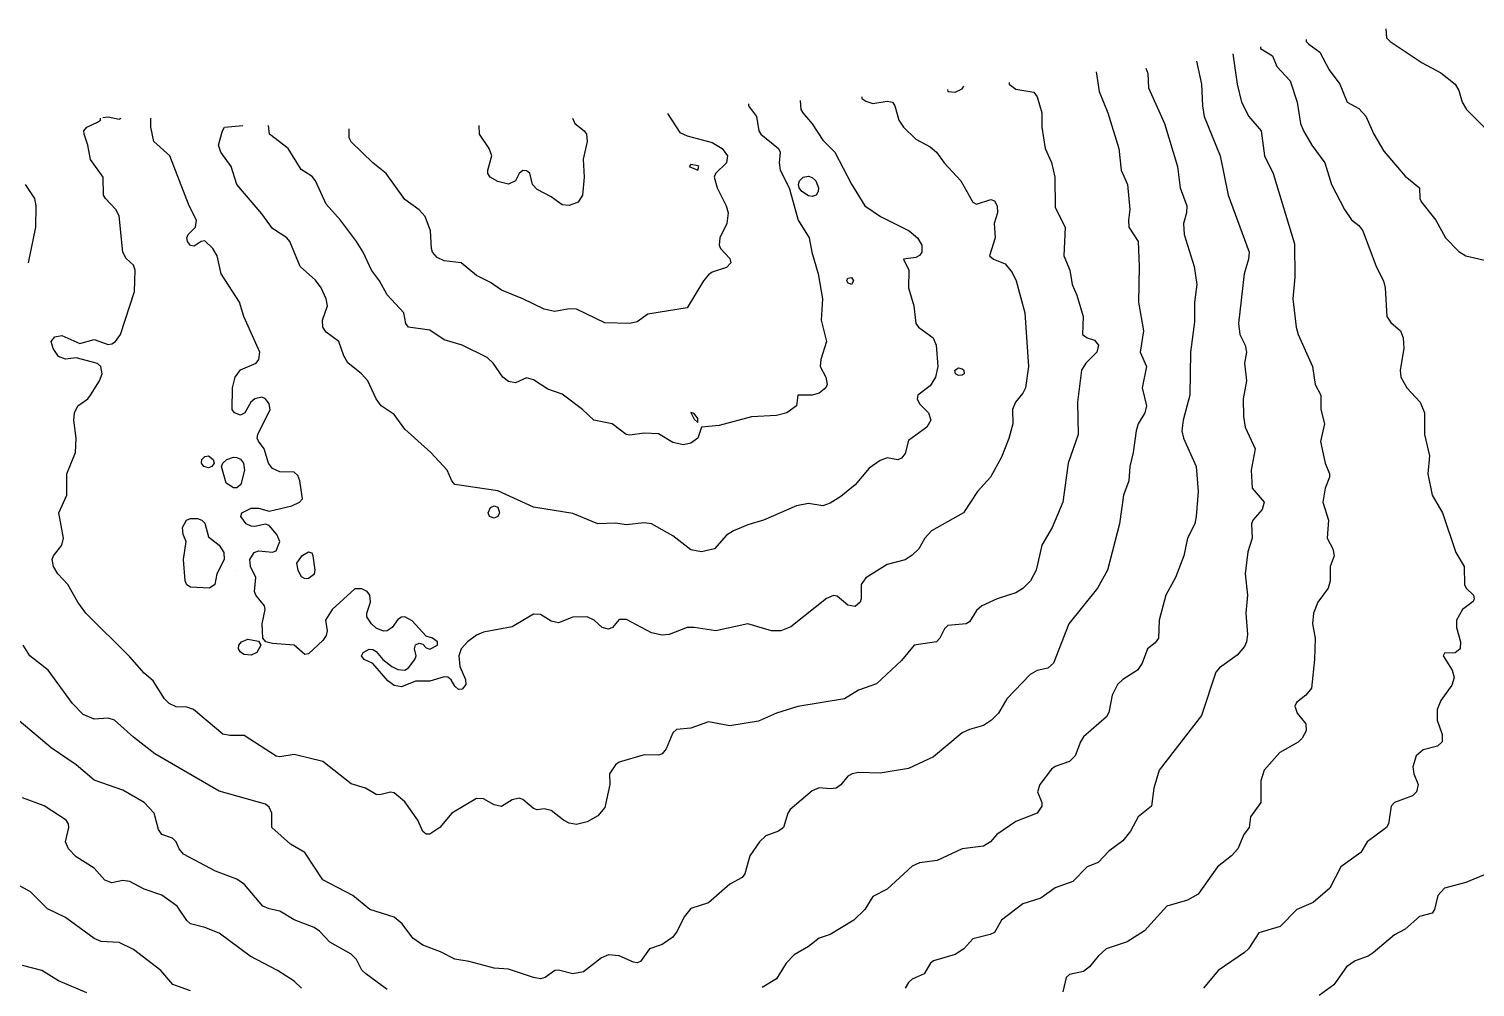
# Model space of a CAD drawing. Header units: inches. Extents: x 3311818 to 3313075, y 1372003 to 1372737.
# Drawn here: x 3312655 to 3312809.3, y 1372622.4 to 1372724.6 of the extents above; entities that cross this region are included whole.
import ezdxf

# ---------------------------------------------------------------- set-up
doc = ezdxf.new("R2010")
doc.units = ezdxf.units.IN
doc.header["$MEASUREMENT"] = 0

msp = doc.modelspace()

# ---------------------------------------------------------------- linework, layer by layer
for points, elevation in [([(3312799.76, 1372724.58), (3312799.84, 1372723.63), (3312800.22, 1372723.25), (3312803.65, 1372720.96), (3312805.65, 1372719.88), (3312807.16, 1372718.67), (3312807.55, 1372718.02), (3312807.91, 1372716.77), (3312808.38, 1372716), (3312810.6, 1372713.73)], 4490), ([(3312786.39, 1372722.67), (3312786.39, 1372722.48), (3312787.66, 1372721.72), (3312788.12, 1372720.58), (3312789.57, 1372719.05), (3312790.3, 1372716.77), (3312790.68, 1372714.48), (3312790.97, 1372713.72), (3312791.86, 1372712.19), (3312793.27, 1372710.29), (3312793.97, 1372708), (3312795.36, 1372705.31), (3312796.12, 1372704.21), (3312796.88, 1372703.6), (3312797.31, 1372703.05), (3312798.72, 1372699.23), (3312799.52, 1372697.71), (3312799.71, 1372696.95), (3312799.88, 1372693.9), (3312800.31, 1372693.27), (3312801.33, 1372692.37), (3312801.61, 1372691.61), (3312801.68, 1372690.47), (3312801.28, 1372688.18), (3312801.37, 1372687.42), (3312802.01, 1372686.28), (3312803.42, 1372684.75), (3312803.89, 1372683.61), (3312803.89, 1372681.32), (3312804.41, 1372679.03), (3312804.26, 1372677.13), (3312804.71, 1372674.84), (3312805.82, 1372672.94), (3312807.24, 1372668.74), (3312808.14, 1372667.22), (3312808.16, 1372665.31), (3312808.35, 1372664.93), (3312809.12, 1372664.17), (3312809.19, 1372663.79), (3312809.08, 1372663.5), (3312807.95, 1372662.64), (3312807.32, 1372661.5), (3312807.29, 1372660.74), (3312807.74, 1372659.21), (3312807.68, 1372658.45), (3312807.17, 1372658.03), (3312806.03, 1372657.99), (3312805.89, 1372657.69), (3312806.86, 1372656.17), (3312807.05, 1372655.4), (3312806.79, 1372654.59), (3312805.65, 1372652.93), (3312805.24, 1372651.97), (3312805.23, 1372650.83), (3312805.79, 1372649.3), (3312805.76, 1372648.54), (3312805.26, 1372648.07), (3312803.74, 1372647.68), (3312803, 1372647.02), (3312802.65, 1372645.87), (3312802.76, 1372645.11), (3312803.23, 1372643.97), (3312803.02, 1372643.21), (3312802.6, 1372642.77), (3312800.69, 1372642.06), (3312800.35, 1372641.68), (3312800.04, 1372639.78), (3312799.83, 1372639.4), (3312797.77, 1372637.87), (3312797.11, 1372636.73), (3312794.95, 1372635.2), (3312793.78, 1372632.92), (3312792, 1372631.39), (3312790.28, 1372630.63), (3312788.49, 1372628.84), (3312786.21, 1372628.17), (3312785.1, 1372626.44), (3312784.7, 1372626.06), (3312781.89, 1372624.15), (3312780.32, 1372622.24)], 4492), ([(3312791.25, 1372723.44), (3312791.25, 1372723.25), (3312791.54, 1372722.96), (3312792.73, 1372722.1), (3312793.72, 1372720.2), (3312794.85, 1372718.67), (3312795.65, 1372716.77), (3312796.88, 1372716.1), (3312797.64, 1372715.28), (3312798.47, 1372713.34), (3312799.55, 1372711.55), (3312801.83, 1372708.87), (3312803.35, 1372707.62), (3312803.4, 1372706.48), (3312803.57, 1372706.09), (3312805.11, 1372704.19), (3312806.14, 1372702.28), (3312807.55, 1372700.85), (3312808.3, 1372700.38), (3312810.6, 1372699.84)], 4491), ([(3312779.58, 1372721.15), (3312780.09, 1372718.67), (3312780.19, 1372716.38), (3312780.4, 1372715.24), (3312782.09, 1372711.05), (3312782.95, 1372706.86), (3312785.19, 1372700.76), (3312785.11, 1372700), (3312784.64, 1372698.47), (3312784.05, 1372693.14), (3312784.18, 1372691.99), (3312784.77, 1372690.85), (3312784.91, 1372690.09), (3312784.69, 1372688.94), (3312784.9, 1372687.04), (3312784.54, 1372685.13), (3312784.57, 1372683.23), (3312784.75, 1372682.08), (3312785.82, 1372679.8), (3312785.39, 1372677.51), (3312785.51, 1372675.6), (3312786.77, 1372674.08), (3312786.56, 1372673.32), (3312785.58, 1372672.17), (3312785.44, 1372671.79), (3312785.5, 1372670.27), (3312785.06, 1372668.8), (3312784.76, 1372666.46), (3312785, 1372664.17), (3312784.84, 1372662.26), (3312785.01, 1372659.98), (3312784.91, 1372659.21), (3312784.68, 1372658.69), (3312783.92, 1372657.77), (3312782.02, 1372656.41), (3312781.63, 1372655.95), (3312780.11, 1372651.35), (3312775.6, 1372645.49), (3312775.01, 1372643.59), (3312774.78, 1372641.68), (3312773.33, 1372640.54), (3312772.52, 1372639.01), (3312771.72, 1372637.98), (3312770.2, 1372636.88), (3312769.06, 1372635.65), (3312767.91, 1372635.2), (3312766.39, 1372633.64), (3312764.48, 1372632.94), (3312762.96, 1372631.86), (3312761.05, 1372631.23), (3312758.77, 1372629.49), (3312758, 1372628.2), (3312757.57, 1372627.96), (3312755.72, 1372627.5), (3312754.75, 1372626.44), (3312753.81, 1372625.83), (3312751.52, 1372625.18), (3312751.19, 1372624.91), (3312750.51, 1372623.77), (3312749.24, 1372623.2), (3312748.86, 1372622.87), (3312748.47, 1372622.24)], 4494), ([(3312783.46, 1372721.91), (3312783.92, 1372718.68), (3312784.36, 1372716.77), (3312785.14, 1372715.24), (3312786.45, 1372713.72), (3312786.81, 1372711.05), (3312787.76, 1372709.14), (3312790.02, 1372701.65), (3312790.06, 1372698.09), (3312789.83, 1372695.8), (3312790.21, 1372692.75), (3312790.42, 1372691.99), (3312791.93, 1372688.56), (3312792.21, 1372686.66), (3312792.82, 1372685.51), (3312792.83, 1372683.99), (3312793.24, 1372682.46), (3312792.79, 1372680.56), (3312793.31, 1372678.27), (3312793.76, 1372677.13), (3312793.76, 1372676.75), (3312793.3, 1372675.6), (3312793.06, 1372674.08), (3312793.64, 1372672.17), (3312793.51, 1372670.27), (3312794.12, 1372669.12), (3312794.25, 1372668.36), (3312793.84, 1372667.22), (3312793.83, 1372665.69), (3312793.63, 1372664.93), (3312792.52, 1372663.41), (3312792.04, 1372662.26), (3312791.96, 1372661.12), (3312792.21, 1372659.6), (3312792.16, 1372657.31), (3312791.82, 1372654.26), (3312791.22, 1372653.5), (3312790.23, 1372652.74), (3312790.06, 1372652.35), (3312790.32, 1372651.59), (3312791.22, 1372650.45), (3312791.25, 1372649.69), (3312790.83, 1372648.92), (3312790.4, 1372648.49), (3312788.46, 1372647.4), (3312786.79, 1372645.49), (3312786.43, 1372644.35), (3312786.43, 1372642.06), (3312785.33, 1372640.54), (3312785.19, 1372639.4), (3312784.6, 1372638.63), (3312783.97, 1372637.11), (3312783.31, 1372636.35), (3312781.82, 1372635.2), (3312779.73, 1372632.26), (3312778.59, 1372631.63), (3312776.41, 1372631.01), (3312774.01, 1372628.37), (3312772.18, 1372627.2), (3312769.92, 1372626.44), (3312769.07, 1372625.67), (3312768.16, 1372624.53), (3312767.53, 1372624.04), (3312766.01, 1372623.7), (3312765.68, 1372623.39), (3312765.3, 1372621.86)], 4493), ([(3312768.87, 1372720.01), (3312769.19, 1372717.91), (3312770.1, 1372715.62), (3312771.29, 1372711.81), (3312771.52, 1372709.52), (3312772.2, 1372708), (3312772.47, 1372705.33), (3312772.3, 1372704.19), (3312772.36, 1372703.43), (3312773.34, 1372701.9), (3312773.45, 1372699.23), (3312773.38, 1372695.42), (3312773.9, 1372692.37), (3312773.57, 1372690.09), (3312774.22, 1372688.56), (3312773.76, 1372686.28), (3312774.25, 1372684.37), (3312774.05, 1372683.61), (3312773.36, 1372682.46), (3312773.12, 1372681.7), (3312772.81, 1372679.41), (3312772.44, 1372677.89), (3312772.34, 1372676.37), (3312771.77, 1372674.84), (3312771.37, 1372671.79), (3312770.07, 1372666.84), (3312769.01, 1372664.93), (3312765.94, 1372661.12), (3312764.31, 1372656.93), (3312763.72, 1372656.39), (3312762.58, 1372656.15), (3312761.82, 1372655.72), (3312759.32, 1372653.12), (3312758.45, 1372651.59), (3312757.71, 1372650.83), (3312756.86, 1372650.28), (3312755.34, 1372649.86), (3312754.57, 1372649.49), (3312751.52, 1372646.92), (3312748.86, 1372645.69), (3312745.81, 1372645.18), (3312743.52, 1372645.24), (3312742.82, 1372645.11), (3312742.38, 1372644.86), (3312741.62, 1372643.93), (3312741.14, 1372643.59), (3312740.47, 1372643.5), (3312739.33, 1372643.63), (3312738.57, 1372643.3), (3312736.21, 1372641.3), (3312735.96, 1372640.92), (3312735.5, 1372639.4), (3312734.98, 1372639.01), (3312733.61, 1372638.51), (3312732.94, 1372637.87), (3312731.93, 1372636.35), (3312731.4, 1372634.44), (3312731.11, 1372634.06), (3312729.8, 1372633.34), (3312727.51, 1372631.35), (3312725.61, 1372630.76), (3312724.9, 1372629.87), (3312724.18, 1372628.34), (3312723.7, 1372627.7), (3312722.56, 1372626.89), (3312721.22, 1372626.44), (3312720.27, 1372625.11), (3312719.89, 1372624.95), (3312719.51, 1372625.01), (3312717.98, 1372625.7), (3312716.84, 1372625.81), (3312716.08, 1372625.47), (3312714.17, 1372623.99), (3312713.03, 1372623.77), (3312711.51, 1372624.18), (3312711.12, 1372624.15), (3312710.09, 1372623.39), (3312709.6, 1372623.25), (3312708.84, 1372623.37), (3312706.17, 1372624.29), (3312704.64, 1372624.37), (3312701.98, 1372625.11), (3312700.45, 1372625.36), (3312698.93, 1372626.14), (3312697.02, 1372626.83), (3312695.96, 1372627.58), (3312694.81, 1372629.1), (3312693.97, 1372629.83), (3312691.38, 1372630.63), (3312689.55, 1372632.15), (3312686.35, 1372633.8), (3312684.44, 1372636.71), (3312682.92, 1372637.61), (3312680.93, 1372639.4), (3312680.93, 1372640.92), (3312680.63, 1372641.56), (3312680.25, 1372641.89), (3312675.3, 1372643.28), (3312668.44, 1372647.25), (3312666.15, 1372649.02), (3312664.13, 1372650.83), (3312663.48, 1372651.05), (3312661.96, 1372650.93), (3312660.81, 1372651.46), (3312659.67, 1372652.61), (3312657.06, 1372656.17), (3312655.09, 1372657.69), (3312654.4, 1372658.83)], 4496), ([(3312774.15, 1372720.39), (3312774.36, 1372719.82), (3312774.44, 1372718.29), (3312776.17, 1372714.48), (3312777.53, 1372709.91), (3312777.84, 1372707.62), (3312778.52, 1372705.71), (3312778.5, 1372704.95), (3312778.19, 1372703.81), (3312778.26, 1372702.66), (3312779.33, 1372699.23), (3312779.62, 1372697.33), (3312779.36, 1372695.42), (3312779.35, 1372693.33), (3312778.92, 1372690.09), (3312778.87, 1372685.51), (3312778.14, 1372682.84), (3312778.01, 1372681.7), (3312778.17, 1372680.94), (3312779.54, 1372677.89), (3312779.75, 1372675.22), (3312779.54, 1372672.55), (3312779.39, 1372671.79), (3312778.6, 1372670.27), (3312778.2, 1372668.36), (3312777.34, 1372666.07), (3312776.3, 1372664.17), (3312775.59, 1372661.5), (3312775.5, 1372659.6), (3312775.16, 1372659.08), (3312774.35, 1372658.45), (3312773.77, 1372656.93), (3312773.27, 1372656.17), (3312771.72, 1372655.19), (3312771.15, 1372654.64), (3312770.58, 1372653.5), (3312770.2, 1372651.67), (3312769.97, 1372651.21), (3312767.53, 1372649.07), (3312767.19, 1372648.54), (3312766.62, 1372647.02), (3312766.01, 1372646.42), (3312764.48, 1372645.9), (3312764.1, 1372645.6), (3312762.87, 1372643.97), (3312762.59, 1372643.21), (3312763.08, 1372642.06), (3312763.06, 1372641.68), (3312762.56, 1372640.92), (3312760.29, 1372640.02), (3312758.28, 1372638.63), (3312757.58, 1372637.87), (3312756.86, 1372637.4), (3312754.57, 1372637.1), (3312751.91, 1372635.88), (3312750, 1372635.63), (3312749.24, 1372635.28), (3312746.57, 1372632.8), (3312745.05, 1372632.02), (3312744.19, 1372630.63), (3312743.01, 1372629.49), (3312740.47, 1372627.99), (3312739.33, 1372627.57), (3312738.18, 1372626.69), (3312736.66, 1372625.81), (3312735.78, 1372624.91), (3312734.75, 1372623.24), (3312733.23, 1372622.33)], 4495), ([(3312759.6, 1372718.86), (3312759.6, 1372718.67), (3312760.29, 1372718.17), (3312762.2, 1372717.82), (3312762.58, 1372717.33), (3312763.08, 1372715.62), (3312763.06, 1372714.1), (3312763.41, 1372711.81), (3312764.1, 1372710.33), (3312764.46, 1372708.76), (3312764.48, 1372705.52), (3312765.55, 1372703.43), (3312765.41, 1372700.38), (3312766.07, 1372698.85), (3312766.31, 1372697.33), (3312766.8, 1372696.18), (3312767.47, 1372693.9), (3312767.4, 1372691.99), (3312767.91, 1372691.61), (3312768.68, 1372691.39), (3312769.11, 1372690.85), (3312768.92, 1372690.09), (3312767.75, 1372688.94), (3312767.3, 1372688.18), (3312766.87, 1372684.75), (3312766.96, 1372681.32), (3312765.87, 1372678.27), (3312765.29, 1372674.08), (3312764.18, 1372671.41), (3312763.06, 1372669.51), (3312762.46, 1372666.84), (3312761.87, 1372665.69), (3312761.05, 1372664.87), (3312760.29, 1372664.42), (3312758.3, 1372663.79), (3312756.67, 1372663.03), (3312756.1, 1372662.54), (3312755.34, 1372661.34), (3312754.99, 1372661.12), (3312753.05, 1372660.93), (3312752.67, 1372660.59), (3312752.2, 1372659.6), (3312751.82, 1372659.21), (3312749.46, 1372658.83), (3312748.09, 1372657.22), (3312745.43, 1372654.72), (3312743.52, 1372654.05), (3312742, 1372653.13), (3312737.04, 1372652.29), (3312734.75, 1372651.58), (3312732.85, 1372650.73), (3312729.8, 1372650.25), (3312727.51, 1372650.65), (3312725.61, 1372650), (3312724.08, 1372649.85), (3312723.7, 1372649.5), (3312723, 1372647.78), (3312722.56, 1372647.25), (3312722.18, 1372647.12), (3312720.65, 1372647.14), (3312717.98, 1372646.36), (3312717.6, 1372646.09), (3312716.93, 1372645.11), (3312716.97, 1372643.97), (3312716.46, 1372641.51), (3312715.7, 1372640.65), (3312714.55, 1372639.99), (3312713.41, 1372639.72), (3312712.65, 1372639.85), (3312712.03, 1372640.16), (3312710.74, 1372641.2), (3312709.98, 1372641.37), (3312709.22, 1372641.27), (3312708.84, 1372641.42), (3312707.69, 1372642.39), (3312707.31, 1372642.52), (3312706.55, 1372642.33), (3312705.41, 1372641.64), (3312704.64, 1372641.81), (3312703.5, 1372642.46), (3312702.74, 1372642.49), (3312700.11, 1372640.92), (3312698.84, 1372639.4), (3312697.78, 1372638.67), (3312697.4, 1372638.69), (3312697.02, 1372638.95), (3312696.5, 1372640.16), (3312695.12, 1372642.12), (3312693.97, 1372643.09), (3312693.59, 1372643.16), (3312692.45, 1372642.87), (3312692.07, 1372642.9), (3312690.92, 1372643.57), (3312689.4, 1372644.04), (3312686.35, 1372646.42), (3312683.3, 1372647.16), (3312681.78, 1372646.91), (3312681.4, 1372647.01), (3312677.97, 1372649.19), (3312676.44, 1372649.19), (3312675.68, 1372649.33), (3312672.58, 1372651.97), (3312671.87, 1372652.22), (3312670.72, 1372652.26), (3312669.96, 1372652.62), (3312669.48, 1372653.12), (3312668.26, 1372655.02), (3312667.29, 1372655.84), (3312665.77, 1372657.59), (3312661.09, 1372662.26), (3312660.24, 1372663.41), (3312659.15, 1372665.31), (3312658.11, 1372666.46), (3312657.64, 1372667.22), (3312657.5, 1372667.98), (3312657.64, 1372668.36), (3312658.52, 1372669.51), (3312658.69, 1372670.27), (3312658.2, 1372672.94), (3312659.05, 1372674.84), (3312659.07, 1372677.13), (3312659.96, 1372679.41), (3312660.04, 1372680.94), (3312659.81, 1372682.84), (3312659.86, 1372683.61), (3312660.21, 1372684.37), (3312661.28, 1372685.13), (3312661.56, 1372685.51), (3312662.54, 1372687.04), (3312662.83, 1372687.8), (3312662.68, 1372688.56), (3312662.34, 1372688.9), (3312660.05, 1372689.49), (3312658.91, 1372689.34), (3312658.15, 1372689.62), (3312657.58, 1372690.47), (3312657.38, 1372691.23), (3312657.77, 1372691.75), (3312658.53, 1372691.86), (3312660.43, 1372691.01), (3312661.96, 1372691.46), (3312663.48, 1372690.93), (3312663.86, 1372691), (3312664.24, 1372691.25), (3312664.77, 1372691.99), (3312666.27, 1372696.57), (3312666.33, 1372698.85), (3312666.15, 1372699.39), (3312665.39, 1372700.08), (3312665.01, 1372700.76), (3312664.63, 1372704.63), (3312664.28, 1372705.33), (3312663.17, 1372706.48), (3312662.98, 1372706.86), (3312662.92, 1372708.76), (3312661.58, 1372710.66), (3312661.3, 1372712.19), (3312660.89, 1372713.34), (3312660.85, 1372713.72), (3312661.17, 1372714.1), (3312662.34, 1372714.65), (3312662.63, 1372714.86), (3312662.63, 1372715.05)], 4497), ([(3312753.01, 1372718.1), (3312753.05, 1372717.89), (3312753.81, 1372717.83), (3312754.57, 1372718.18), (3312754.73, 1372718.48)], 4497), ([(3312743.87, 1372717.34), (3312743.87, 1372717.15), (3312744.28, 1372716.86), (3312745.05, 1372716.64), (3312746.57, 1372716.88), (3312747.12, 1372716.77), (3312747.37, 1372716.38), (3312747.82, 1372714.86), (3312748.3, 1372714.1), (3312749.62, 1372712.82), (3312751.14, 1372712), (3312751.84, 1372711.43), (3312752.64, 1372710.29), (3312754.44, 1372708.38), (3312755.72, 1372706.09), (3312756.1, 1372705.88), (3312757.62, 1372706.39), (3312758, 1372706.24), (3312758.31, 1372705.71), (3312758.33, 1372704.95), (3312757.99, 1372703.81), (3312758.09, 1372702.28), (3312757.48, 1372700.38), (3312757.9, 1372700), (3312759.15, 1372699.53), (3312759.91, 1372698.61), (3312760.33, 1372697.71), (3312761.27, 1372694.28), (3312761.65, 1372688.56), (3312761.32, 1372686.28), (3312761.05, 1372685.72), (3312760.26, 1372684.75), (3312759.94, 1372683.99), (3312759.97, 1372682.46), (3312759.53, 1372680.87), (3312758.77, 1372678.91), (3312757.58, 1372676.75), (3312756.21, 1372675.22), (3312754.72, 1372672.94), (3312751.29, 1372671.03), (3312750.57, 1372670.27), (3312749.93, 1372669.12), (3312749.24, 1372668.45), (3312748.48, 1372667.96), (3312746.57, 1372667.46), (3312744.28, 1372666.01), (3312743.79, 1372665.31), (3312743.8, 1372663.79), (3312743.67, 1372663.41), (3312743.14, 1372662.95), (3312742.38, 1372663.09), (3312741.23, 1372664.06), (3312740.85, 1372664.14), (3312740.09, 1372663.83), (3312736.28, 1372660.79), (3312735.24, 1372660.36), (3312734.24, 1372660.36), (3312731.71, 1372661.11), (3312728.28, 1372660.38), (3312725.99, 1372660.73), (3312725.23, 1372660.71), (3312723.32, 1372659.99), (3312722.56, 1372659.91), (3312721.41, 1372660.17), (3312718.75, 1372661.59), (3312717.98, 1372661.57), (3312717.25, 1372660.74), (3312716.84, 1372660.55), (3312716.17, 1372660.74), (3312715.32, 1372661.52), (3312714.55, 1372661.86), (3312713.03, 1372661.84), (3312711.51, 1372661.21), (3312710.74, 1372661.39), (3312709.6, 1372662.1), (3312708.84, 1372662.13), (3312706.55, 1372660.8), (3312703.5, 1372660.23), (3312702.74, 1372659.9), (3312701.79, 1372659.21), (3312701.13, 1372658.45), (3312700.86, 1372657.69), (3312700.98, 1372656.55), (3312701.6, 1372655.17), (3312701.62, 1372654.64), (3312701.21, 1372654.13), (3312700.83, 1372654.1), (3312700.45, 1372654.45), (3312700.07, 1372655.14), (3312699.69, 1372655.41), (3312699.31, 1372655.46), (3312697.78, 1372655), (3312696.26, 1372655), (3312694.74, 1372654.4), (3312693.97, 1372654.53), (3312693.29, 1372655.02), (3312691.69, 1372656.89), (3312690.76, 1372657.31), (3312690.5, 1372657.69), (3312690.67, 1372658.07), (3312691.31, 1372658.4), (3312691.69, 1372658.37), (3312692.07, 1372658.17), (3312692.76, 1372657.31), (3312693.71, 1372656.55), (3312694.35, 1372656.24), (3312695.12, 1372656.18), (3312695.5, 1372656.41), (3312696.17, 1372657.31), (3312696.31, 1372657.69), (3312696.16, 1372658.45), (3312696.26, 1372658.87), (3312696.64, 1372659.04), (3312697.02, 1372658.94), (3312697.4, 1372658.54), (3312697.78, 1372658.4), (3312698.58, 1372658.83), (3312698.58, 1372659.21), (3312698.05, 1372659.6), (3312697.4, 1372659.79), (3312695.88, 1372661.44), (3312695.12, 1372661.87), (3312694.74, 1372661.84), (3312694.35, 1372661.59), (3312693.77, 1372660.74), (3312693.21, 1372660.37), (3312692.83, 1372660.33), (3312692.07, 1372660.65), (3312691.54, 1372661.12), (3312691.06, 1372661.88), (3312691.06, 1372662.26), (3312691.45, 1372663.41), (3312691.39, 1372664.17), (3312691.08, 1372664.55), (3312690.54, 1372664.85), (3312689.78, 1372664.86), (3312687.36, 1372662.64), (3312686.65, 1372661.5), (3312686.81, 1372660.36), (3312686.73, 1372659.87), (3312686.35, 1372659.33), (3312684.83, 1372657.9), (3312684.44, 1372657.84), (3312683.3, 1372658.83), (3312681.01, 1372659), (3312680.3, 1372659.21), (3312679.97, 1372659.6), (3312679.89, 1372661.12), (3312680.2, 1372662.64), (3312680.15, 1372663.03), (3312679.22, 1372664.17), (3312679.08, 1372664.55), (3312679.21, 1372666.07), (3312678.66, 1372667.22), (3312678.57, 1372667.98), (3312679.04, 1372668.74), (3312679.49, 1372668.91), (3312681.01, 1372668.76), (3312681.4, 1372668.89), (3312681.76, 1372669.89), (3312681.46, 1372670.65), (3312680.63, 1372671.61), (3312680.25, 1372671.76), (3312679.11, 1372671.49), (3312678.73, 1372671.54), (3312678.18, 1372671.79), (3312677.6, 1372672.55), (3312677.72, 1372672.94), (3312678.73, 1372673.47), (3312679.49, 1372673.44), (3312680.63, 1372673.12), (3312683.07, 1372673.7), (3312683.87, 1372674.08), (3312684.21, 1372674.46), (3312683.9, 1372676.37), (3312683.68, 1372676.93), (3312683.3, 1372677.28), (3312681.78, 1372677.33), (3312681.01, 1372677.67), (3312680.55, 1372678.27), (3312680.1, 1372679.8), (3312679.49, 1372680.59), (3312679.35, 1372680.94), (3312679.42, 1372681.32), (3312680.75, 1372683.99), (3312680.63, 1372684.58), (3312680.25, 1372685.13), (3312679.87, 1372685.31), (3312679.11, 1372685.11), (3312678.67, 1372684.75), (3312678.05, 1372683.61), (3312677.58, 1372683.39), (3312676.93, 1372683.61), (3312676.68, 1372683.99), (3312676.73, 1372686.28), (3312677, 1372687.42), (3312677.58, 1372688.22), (3312679.26, 1372688.94), (3312679.54, 1372689.32), (3312679.65, 1372690.09), (3312677.94, 1372693.9), (3312677.47, 1372695.42), (3312675.5, 1372698.47), (3312675.09, 1372700.38), (3312674.63, 1372701.14), (3312673.77, 1372701.98), (3312673.39, 1372701.9), (3312672.63, 1372701.4), (3312672.25, 1372701.47), (3312671.93, 1372701.9), (3312671.87, 1372702.28), (3312672, 1372702.66), (3312672.77, 1372703.43), (3312672.88, 1372704.19), (3312672.09, 1372705.71), (3312670.03, 1372711.05), (3312668.35, 1372712.57), (3312668, 1372714.1), (3312668.02, 1372715.05)], 4498), ([(3312737.29, 1372716.96), (3312737.36, 1372716), (3312737.56, 1372715.62), (3312738.57, 1372714.47), (3312739.71, 1372712.73), (3312740.98, 1372711.43), (3312742.76, 1372708.03), (3312744.2, 1372705.71), (3312745.86, 1372704.57), (3312748.92, 1372703.05), (3312749.82, 1372702.28), (3312750.27, 1372701.52), (3312750.26, 1372700.76), (3312750, 1372700.41), (3312749.62, 1372700.21), (3312748.3, 1372700), (3312748.87, 1372698.85), (3312748.84, 1372696.95), (3312749.4, 1372695.04), (3312749.63, 1372693.14), (3312749.91, 1372692.75), (3312751.49, 1372691.61), (3312751.79, 1372690.85), (3312751.96, 1372688.56), (3312751.74, 1372687.42), (3312751.14, 1372686.52), (3312749.83, 1372685.51), (3312749.78, 1372685.13), (3312750, 1372684.57), (3312750.96, 1372683.61), (3312751.22, 1372682.84), (3312750.8, 1372682.08), (3312748.86, 1372680.68), (3312748.48, 1372679.3), (3312748.09, 1372678.78), (3312747.71, 1372678.62), (3312746.57, 1372678.83), (3312745.81, 1372678.53), (3312744.66, 1372677.72), (3312743.14, 1372675.94), (3312741.62, 1372674.69), (3312740.47, 1372673.99), (3312739.71, 1372673.7), (3312738.18, 1372673.94), (3312736.89, 1372673.7), (3312733.37, 1372672.17), (3312731.71, 1372671.69), (3312730.18, 1372671.05), (3312729.42, 1372670.59), (3312728.15, 1372669.12), (3312726.75, 1372668.78), (3312725.61, 1372669), (3312723.7, 1372670.52), (3312721.41, 1372671.8), (3312720.65, 1372671.9), (3312718.75, 1372671.66), (3312717.6, 1372671.86), (3312715.7, 1372671.78), (3312713.03, 1372672.88), (3312708.84, 1372673.57), (3312705.03, 1372675.32), (3312700.45, 1372675.98), (3312700.14, 1372676.37), (3312699.64, 1372677.51), (3312697.87, 1372679.41), (3312695.12, 1372681.87), (3312693.97, 1372683.43), (3312692.57, 1372684.37), (3312692.05, 1372685.13), (3312691.15, 1372687.04), (3312690.49, 1372687.8), (3312689.02, 1372688.97), (3312688.6, 1372689.71), (3312688.08, 1372691.23), (3312686.73, 1372692.24), (3312686.37, 1372692.75), (3312686.34, 1372693.52), (3312686.85, 1372695.04), (3312686.73, 1372695.8), (3312686.18, 1372696.95), (3312685.59, 1372697.76), (3312683.95, 1372699.23), (3312682.85, 1372701.9), (3312682.51, 1372702.28), (3312681.01, 1372703.3), (3312679.87, 1372704.87), (3312677.2, 1372708), (3312676.6, 1372709.91), (3312675.47, 1372711.43), (3312675.23, 1372712.19), (3312675.65, 1372713.72), (3312675.89, 1372714.1), (3312677.84, 1372714.29)], 4499), ([(3312731.76, 1372716.58), (3312731.76, 1372716.38), (3312732.61, 1372715.24), (3312732.87, 1372713.72), (3312733.09, 1372713.34), (3312734.97, 1372711.81), (3312735.14, 1372711.43), (3312735.04, 1372710.29), (3312735.15, 1372709.52), (3312736.11, 1372707.62), (3312737.07, 1372704.19), (3312738.24, 1372702.28), (3312738.52, 1372700.76), (3312739.19, 1372698.47), (3312739.66, 1372695.8), (3312739.51, 1372693.52), (3312740.08, 1372691.23), (3312739.5, 1372689.32), (3312739.43, 1372688.56), (3312740.02, 1372687.42), (3312740.16, 1372686.66), (3312740.03, 1372686.28), (3312739.33, 1372685.71), (3312738.57, 1372685.52), (3312737.04, 1372685.51), (3312736.91, 1372684.37), (3312735.88, 1372683.61), (3312734.75, 1372683.33), (3312732.09, 1372683.19), (3312728.66, 1372682.28), (3312726.75, 1372682.08), (3312726.37, 1372680.94), (3312725.61, 1372680.38), (3312724.85, 1372680.22), (3312723.7, 1372680.46), (3312722.18, 1372681.37), (3312720.65, 1372681.46), (3312719.13, 1372681.25), (3312718.71, 1372681.32), (3312717.22, 1372682.45), (3312715.27, 1372682.84), (3312714.05, 1372683.99), (3312711.89, 1372685.61), (3312710.36, 1372686.15), (3312708.84, 1372687.13), (3312708.08, 1372687.37), (3312706.93, 1372686.81), (3312706.17, 1372686.96), (3312705.58, 1372687.42), (3312704.53, 1372688.94), (3312703.88, 1372689.52), (3312701.21, 1372690.85), (3312699.31, 1372691.43), (3312697.78, 1372692.46), (3312695.5, 1372692.75), (3312695.23, 1372693.14), (3312694.99, 1372694.28), (3312693.21, 1372696.21), (3312692.4, 1372697.71), (3312691.56, 1372698.85), (3312690.68, 1372700.76), (3312689.97, 1372701.9), (3312688.26, 1372704.18), (3312686.73, 1372705.87), (3312685.59, 1372708.38), (3312685.21, 1372708.84), (3312684.06, 1372709.6), (3312682.65, 1372711.81), (3312680.67, 1372713.34), (3312680.58, 1372714.29)], 4500), ([(3312662.91, 1372715.12), (3312663.48, 1372715.2), (3312664.63, 1372714.96), (3312664.85, 1372715.05)], 4497), ([(3312723.13, 1372715.54), (3312724.46, 1372713.53), (3312725.23, 1372713.17), (3312727.89, 1372712.47), (3312728.95, 1372711.81), (3312729.53, 1372711.05), (3312729.41, 1372710.29), (3312728.24, 1372709.14), (3312728.11, 1372708.76), (3312728.42, 1372707.62), (3312729.39, 1372705.71), (3312729.59, 1372704.95), (3312729.45, 1372703.81), (3312728.71, 1372702.28), (3312728.66, 1372701.52), (3312728.8, 1372701.14), (3312729.8, 1372700.09), (3312729.9, 1372699.61), (3312729.42, 1372699.13), (3312727.89, 1372698.62), (3312727.51, 1372698.36), (3312726.97, 1372697.71), (3312725.23, 1372694.83), (3312721.03, 1372694.14), (3312719.89, 1372693.33), (3312719.13, 1372693.14), (3312716.46, 1372693.24), (3312713.41, 1372694.67), (3312712.65, 1372694.72), (3312711.12, 1372694.42), (3312709.98, 1372694.67), (3312707.69, 1372695.8), (3312705.41, 1372696.7), (3312704.26, 1372697.52), (3312702.74, 1372698.29), (3312701.12, 1372699.61), (3312699.31, 1372699.85), (3312698.55, 1372700.2), (3312698.06, 1372700.76), (3312697.94, 1372701.14), (3312697.86, 1372703.05), (3312697.27, 1372704.57), (3312696.64, 1372705.28), (3312695.12, 1372706.4), (3312693.11, 1372709.14), (3312691.69, 1372710.3), (3312689.4, 1372712.52), (3312689.18, 1372712.95), (3312689.18, 1372713.91)], 4501), ([(3312713, 1372715.05), (3312713.24, 1372714.48), (3312714.26, 1372713.72), (3312714.48, 1372713.34), (3312714.56, 1372712.57), (3312714.14, 1372710.67), (3312714.25, 1372708.76), (3312714.06, 1372706.86), (3312713.61, 1372706.09), (3312712.65, 1372705.74), (3312711.89, 1372705.81), (3312710.74, 1372706.66), (3312709.22, 1372707.44), (3312708.72, 1372708), (3312708.46, 1372709.19), (3312708.08, 1372709.45), (3312707.69, 1372709.48), (3312707.31, 1372709.17), (3312706.91, 1372708.38), (3312706.17, 1372708.03), (3312705.03, 1372708.3), (3312704.23, 1372708.76), (3312703.97, 1372709.14), (3312703.96, 1372709.52), (3312704.41, 1372711.05), (3312704.1, 1372711.81), (3312703.07, 1372713.34), (3312703.03, 1372714.29)], 4502), ([(3312726.37, 1372709.52), (3312726.48, 1372709.91), (3312726.37, 1372709.98), (3312725.61, 1372710.12), (3312725.43, 1372709.91), (3312726.37, 1372709.52)], 4501), ([(3312739, 1372706.86), (3312738.57, 1372706.71), (3312738.18, 1372706.77), (3312737.47, 1372707.24), (3312737.18, 1372707.62), (3312737.11, 1372708), (3312737.2, 1372708.38), (3312737.59, 1372708.76), (3312738.18, 1372708.87), (3312738.57, 1372708.74), (3312738.94, 1372708.38), (3312739.23, 1372707.62), (3312739.22, 1372707.24), (3312739, 1372706.86)], 4500), ([(3312654.96, 1372699.61), (3312655.75, 1372703.43), (3312655.79, 1372705.71), (3312655.63, 1372706.48), (3312654.65, 1372708)], 4496), ([(3312742.77, 1372697.33), (3312742.38, 1372697.51), (3312742.27, 1372697.71), (3312742.38, 1372697.98), (3312742.76, 1372698.05), (3312742.97, 1372697.71), (3312742.77, 1372697.33)], 4500), ([(3312754.77, 1372687.8), (3312754.57, 1372687.63), (3312754.19, 1372687.6), (3312753.87, 1372687.8), (3312753.79, 1372688.18), (3312754.19, 1372688.42), (3312754.57, 1372688.33), (3312754.73, 1372688.18), (3312754.77, 1372687.8)], 4499), ([(3312726.37, 1372682.59), (3312726.37, 1372683.01), (3312725.99, 1372683.57), (3312725.61, 1372683.65), (3312725.99, 1372682.94), (3312726.37, 1372682.59)], 4500), ([(3312674.52, 1372677.89), (3312674.15, 1372677.74), (3312673.67, 1372677.89), (3312673.41, 1372678.27), (3312673.46, 1372678.65), (3312673.77, 1372678.97), (3312674.15, 1372679.03), (3312674.68, 1372678.65), (3312674.77, 1372678.27), (3312674.52, 1372677.89)], 4498), ([(3312677.62, 1372675.98), (3312677.2, 1372675.63), (3312676.82, 1372675.63), (3312676.06, 1372676.12), (3312675.55, 1372677.89), (3312675.7, 1372678.27), (3312676.12, 1372678.65), (3312676.82, 1372678.88), (3312677.2, 1372678.86), (3312677.58, 1372678.68), (3312677.91, 1372678.27), (3312678.02, 1372677.51), (3312677.62, 1372675.98)], 4498), ([(3312705.03, 1372672.55), (3312704.64, 1372672.4), (3312704.15, 1372672.55), (3312703.99, 1372672.94), (3312704.26, 1372673.52), (3312704.64, 1372673.69), (3312705.03, 1372673.55), (3312705.22, 1372672.94), (3312705.03, 1372672.55)], 4499), ([(3312674.27, 1372664.93), (3312672.25, 1372665.03), (3312671.87, 1372665.27), (3312671.66, 1372665.69), (3312671.5, 1372667.98), (3312671.78, 1372669.89), (3312671.48, 1372670.65), (3312671.39, 1372671.41), (3312671.81, 1372672.17), (3312672.25, 1372672.35), (3312673.01, 1372672.34), (3312673.45, 1372672.17), (3312673.77, 1372671.85), (3312674.15, 1372670.39), (3312675.3, 1372669.5), (3312675.81, 1372668.74), (3312675.85, 1372667.98), (3312675.04, 1372666.46), (3312674.85, 1372665.31), (3312674.27, 1372664.93)], 4498), ([(3312684.83, 1372665.97), (3312685.48, 1372666.46), (3312685.55, 1372666.84), (3312685.33, 1372668.36), (3312685.21, 1372668.67), (3312684.83, 1372668.75), (3312684.06, 1372668.29), (3312683.54, 1372667.6), (3312683.68, 1372666.84), (3312684.06, 1372666.16), (3312684.44, 1372665.94), (3312684.83, 1372665.97)], 4498), ([(3312677.2, 1372666.84), (3312677.2, 1372666.84), (3312677.2, 1372666.84), (3312677.2, 1372666.84)], 4498), ([(3312679.34, 1372658.07), (3312678.73, 1372657.79), (3312677.97, 1372657.85), (3312677.58, 1372658.09), (3312677.38, 1372658.45), (3312677.39, 1372658.83), (3312677.67, 1372659.21), (3312678.35, 1372659.48), (3312679.49, 1372659.27), (3312679.75, 1372658.83), (3312679.34, 1372658.07)], 4498), ([(3312693.21, 1372622.1), (3312690.94, 1372623.77), (3312690.54, 1372624.17), (3312689.94, 1372625.29), (3312689.4, 1372625.87), (3312687.11, 1372627.14), (3312685.99, 1372628.34), (3312685.45, 1372628.72), (3312683.3, 1372629.54), (3312681.78, 1372630.47), (3312680.63, 1372630.7), (3312679.95, 1372631.01), (3312678.01, 1372633.3), (3312677.2, 1372633.86), (3312674.92, 1372634.74), (3312671.49, 1372636.54), (3312671.02, 1372637.11), (3312670.71, 1372637.87), (3312670.34, 1372638.25), (3312669.17, 1372638.63), (3312668.82, 1372639.17), (3312668.36, 1372640.92), (3312667.29, 1372642.04), (3312665.01, 1372643.38), (3312661.96, 1372644.43), (3312660.05, 1372646.06), (3312657.38, 1372647.9), (3312653.95, 1372650.76)], 4495), ([(3312684.08, 1372622.24), (3312683.3, 1372622.99), (3312681.52, 1372624.15), (3312678.62, 1372625.67), (3312675.3, 1372628.11), (3312673.77, 1372628.72), (3312672.25, 1372629.11), (3312671.87, 1372629.46), (3312670.84, 1372631.01), (3312669.2, 1372632.16), (3312667.29, 1372632.82), (3312665.77, 1372633.64), (3312665.01, 1372633.72), (3312663.86, 1372633.49), (3312663.1, 1372633.78), (3312661.96, 1372635.05), (3312660.05, 1372636.27), (3312659.23, 1372637.11), (3312658.92, 1372637.87), (3312659.28, 1372639.4), (3312659.24, 1372639.78), (3312658.99, 1372640.16), (3312656.62, 1372641.71), (3312654.34, 1372642.56)], 4494), ([(3312810.6, 1372634.48), (3312808.31, 1372633.53), (3312806.03, 1372632.92), (3312805.33, 1372632.15), (3312804.96, 1372630.63), (3312804.7, 1372630.25), (3312803.36, 1372629.9), (3312801.83, 1372628.55), (3312800.69, 1372627.93), (3312798.4, 1372626.02), (3312797.87, 1372625.67), (3312796.5, 1372625.17), (3312795.57, 1372624.53), (3312794.21, 1372622.6), (3312792.64, 1372621.48)], 4491), ([(3312672.25, 1372621.95), (3312670.36, 1372622.63), (3312669.08, 1372624.15), (3312666.15, 1372626.36), (3312664.63, 1372627.12), (3312662.72, 1372627.21), (3312661.96, 1372627.54), (3312658.91, 1372629.79), (3312657, 1372630.73), (3312655.17, 1372632.54), (3312652.81, 1372633.84)], 4493), ([(3312661.2, 1372621.75), (3312658.15, 1372623.02), (3312656.4, 1372624.15), (3312654.34, 1372624.66)], 4492)]:
    msp.add_lwpolyline(points, dxfattribs=dict(elevation=elevation))

doc.saveas('drawing.dxf')
